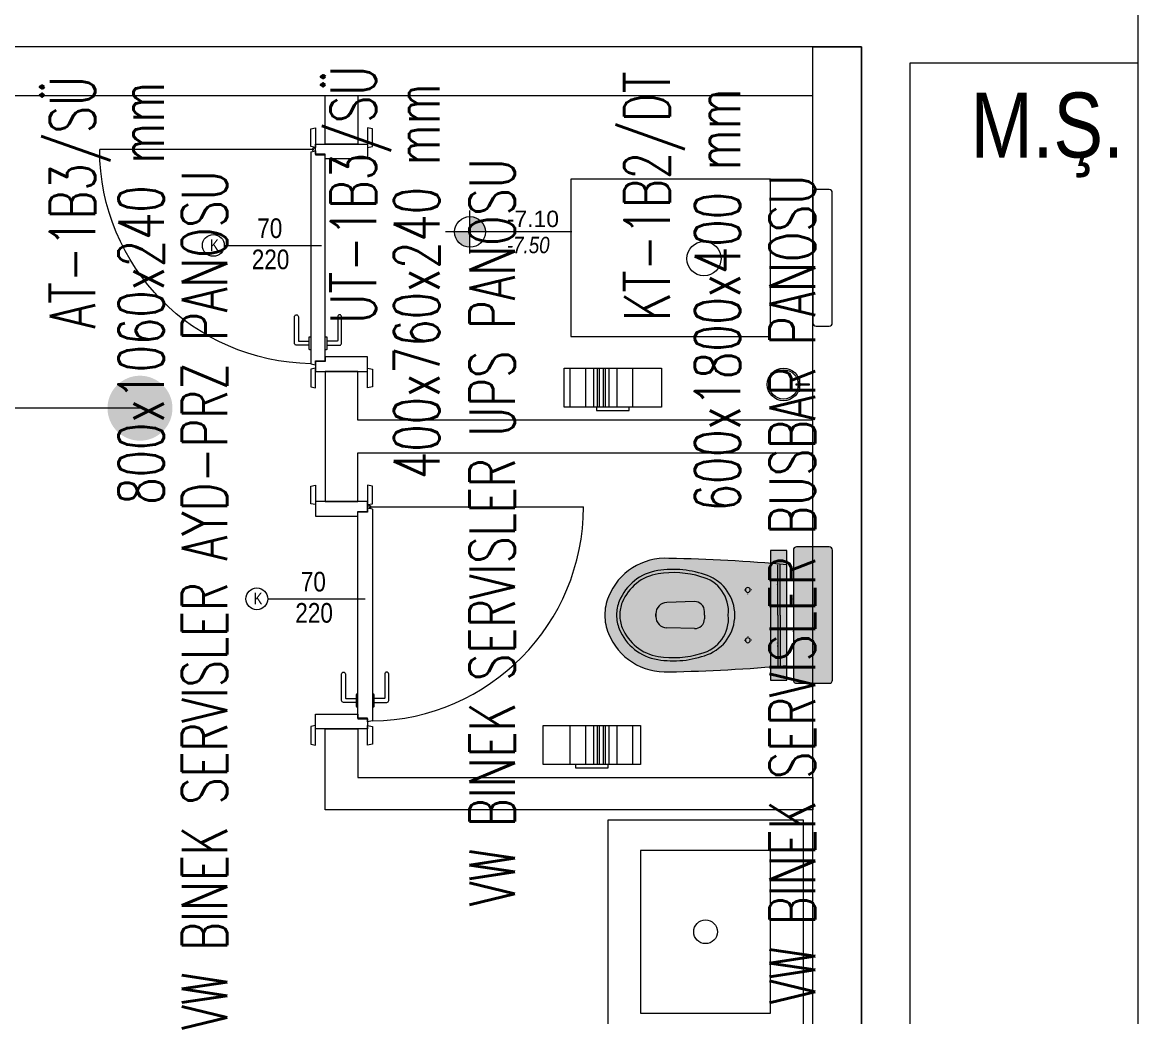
# Model space of a CAD drawing. Header units: metres. Extents: x -17822 to 152406, y -4219 to 19791.
# Drawn here: x 59746.8 to 60090.3, y 2736.4 to 3042.5 of the extents above; entities that cross this region are included whole.
import ezdxf
from ezdxf.enums import TextEntityAlignment as Align

# ---------------------------------------------------------------- set-up
doc = ezdxf.new("R2010")
doc.units = ezdxf.units.M
doc.header["$LTSCALE"] = 100
doc.header["$MEASUREMENT"] = 0
doc.linetypes.add('DOT2', pattern=[0.125, 0, -0.125])
doc.layers.get('0').update_dxf_attribs({"color": 9, "lineweight": 9})
for name, color, linetype, lineweight in [('00', 9, 'Continuous', 9), ('01', 9, 'Continuous', 9), ('05', 9, 'Continuous', 9), ('05S', 9, 'Continuous', 9), ('05V', 9, 'Continuous', 9), ('06D', 9, 'Continuous', 9), ('21', 9, 'Continuous', 9), ('21_mahal200', 9, 'Continuous', 9), ('E-AYDINLATMA VE PRİZ PANOSU', 7, 'Continuous', 30), ('Kapı', 9, 'Continuous', 9), ('KARA SIVA', 9, 'Continuous', 9), ('PLASTİK BOYA', 9, 'Continuous', 9), ('TEFRİŞ', 9, 'Continuous', 9)]:
    doc.layers.add(name, color=color, linetype=linetype, lineweight=lineweight)
doc.styles.add('Arial', font='arial.ttf', dxfattribs={"height": 2.5})
doc.styles.add('E-YAZI', font='txttw.shx')
doc.styles.add('MuuM_TEXT-ITALIC', font='ARIALNI.TTF')
doc.styles.add('MuuM_TEXT-STANDART', font='ARIALN.TTF')
doc.dimstyles.new('MuuM_DIM200', dxfattribs={"dimscale": 20, "dimtxt": 2, "dimasz": 1, "dimexe": 1, "dimexo": 1, "dimgap": 1, "dimtad": 1, "dimdec": 1, "dimrnd": 0.5, "dimdsep": 46, "dimtxsty": 'MuuM_TEXT-STANDART', "dimblk": 'ARCHTICK', "dimcen": 0, "dimdle": 0.15, "dimclrd": 256, "dimclre": 256, "dimclrt": 256, "dimadec": 0, "dimazin": 0, "dimtfac": 5, "dimtdec": 1, "dimtix": 1, "dimtmove": 2, "dimatfit": 3, "dimldrblk": 'DOT', "dimfxl": 3, "dimfxlon": 1, "dimtolj": 1, "dimlwd": -1, "dimlwe": -1, "dimarcsym": 0})

# ---------------------------------------------------------------- blocks, each defined once
blk = doc.blocks.new('1.bod.mimari.elk')
at = {"layer": '01'}
blk.add_lwpolyline([(4130, -5950.000004305957), (4130, -5950.000004305957), (4130, -5950.000004305957), (4130, -5400.000004305957), (4400, -5400.000004305957), (4400, -5950.000004305957), (4400, -5950.000004305957), (4400, -5950.000004305957), (4440, -5950.000004305957), (4440, -5350.000004305957), (4090, -5350.000004305957), (4090, -5950.000004305957), (4130, -5950.000004305957)], dxfattribs=at)
blk = doc.blocks.new('_ArchTick')
at = {"color": 0, "linetype": 'ByBlock', "const_width": 0.15}
blk.add_lwpolyline([(-0.5, -0.5), (0.5, 0.5)], dxfattribs=at)
blk = doc.blocks.new('_Dot')
at = {"color": 0, "linetype": 'ByBlock', "lineweight": -2}
blk.add_line((-0.5, 0), (-1, 0), dxfattribs=at)
at = {"color": 0, "linetype": 'ByBlock', "const_width": 0.5}
blk.add_lwpolyline([(-0.25, 0, 1), (0.25, 0, 1)], format="xyb", close=True, dxfattribs=at)
blk = doc.blocks.new('p-klozet üstü kağıt dispenser')
blk.add_hatch(color=255).paths.add_polyline_path([(-5.3433e-12, 5.563981752787184), (0, 45.40812888650907), (-5.000000000000057, 45.40812888650907), (-5.0000000000054, 5.563981752787184)])
blk.add_lwpolyline([(-5.3433e-12, 5.563981752787184), (0, 45.40812888650907), (-5.000000000000057, 45.40812888650907), (-5.0000000000054, 5.563981752787184)], close=True)
blk = doc.blocks.new('san-klo-06-p')
at = {"layer": '05S'}
h = blk.add_hatch(color=256, dxfattribs=at)
edge = h.paths.add_edge_path()
edge.add_line((-20.00000000000046, 2.015000000021245), (19.99999999999662, 2.015000000027066))
edge.add_arc((19.99999999999953, 3.015000000028521), 1, 270, 360)
edge.add_line((20.99999999999955, 3.015000000028521), (21.000000000001, 13.01500000002852))
edge.add_arc((19.99999999999953, 13.01500000002852), 1, 0, 90.00000000000001)
edge.add_line((19.99999999999953, 14.01500000002852), (-20.00000000000046, 14.01500000002561))
edge.add_arc((-20.00000000000046, 13.01500000002852), 1, 90.00000000000001, 180)
edge.add_line((-21.00000000000045, 13.01500000002852), (-20.999999999999, 3.015000000025612))
edge.add_arc((-20.00000000000046, 3.015000000021243), 1, 180, 270)
h = blk.add_hatch(color=256, dxfattribs=at)
edge = h.paths.add_edge_path()
edge.add_arc((482.446959709046, -45.26395162302651), 500.0000000000162, 174.8060223042765, 178.9681825704839)
edge.add_arc((1.500000000003183, -37.29190075644874), 19.00000000000178, 176.8871024373828, 247.9756871629529)
edge.add_arc((-4.547e-13, -41), 15.00000000000026, 247.9756871629556, 269.9999999999976)
edge.add_arc((-4.547e-13, -41), 15.00000000000026, 270.0000000000025, 292.0243128370444)
edge.add_arc((-1.50000000000409, -37.29190075644874), 19.0000000000039, 292.0243128370512, 363.1128975626213)
edge.add_arc((-482.4469597090078, -45.26395162301922), 499.9999999999761, 1.031817429516246, 5.19397769572375)
edge.add_line((15.49999999999954, 0), (-15.50000000000336, 0))
for p, q in [((-4.547e-13, -2), (-15.50000000000045, -2)), ((-4.547e-13, -2.80000000000291), (-15.50000000000045, -2.80000000000291)), ((-4.547e-13, -2), (15.49999999999954, -2)), ((-4.547e-13, -2.80000000000291), (15.49999999999954, -2.80000000000291)), ((-4.547e-13, -25.3450573319642), (-1.159350611440913, -25.3450573319642)), ((-4.547e-13, -25.3450573319642), (1.159350611440004, -25.3450573319642)), ((-4.15801929872441, -28.43442233578389), (-3.905189181845798, -36.91821042136871)), ((4.158019298723502, -28.43442233578389), (3.905189181844889, -36.91821042136871)), ((-4.547e-13, -40.31395125024572), (-0.4067423800156579, -40.31395125024572)), ((-0.4067423800156579, -40.31395125024572), (-4.547e-13, -40.31395125024572)), ((0.4067423800147483, -40.31395125024572), (-4.547e-13, -40.31395125024572)), ((-4.547e-13, -40.31395125024572), (0.4067423800147483, -40.31395125024572))]:
    blk.add_line(p, q)
at = {"linetype": 'DOT2'}
for p, q in [((-6.485962310548075, -12), (-8.953412711959118, -12)), ((-7.750000000000452, -10.91410758801794), (-7.750000000000452, -12)), ((-7.750000000000452, -13.08589241198206), (-7.750000000000452, -12)), ((6.485962310550803, -12), (8.953412711958206, -12)), ((7.749999999999543, -10.91410758801794), (7.749999999999543, -12)), ((7.749999999999543, -13.08589241198206), (7.749999999999543, -12))]:
    blk.add_line(p, q, dxfattribs=at)
for points in [[(-20.00000000000046, 2.015000000021245), (19.99999999999953, 2.015000000028521, 0.4142135623730951), (20.99999999999955, 3.015000000028521), (20.99999999999955, 13.01500000002852, 0.4142135623731339), (19.99999999999953, 14.01500000002852), (-20.00000000000046, 14.01500000002852, 0.4142135623730744), (-21.00000000000045, 13.01500000002852), (-21.00000000000045, 3.015000000021243, 0.4142135623731159)], [(-15.50000000000045, 0, 0.0181628470062377), (-17.47196496077276, -36.26013260072796, 0.3205287056357122), (-5.625000000000452, -54.90537216330267, 0.0963961176293174), (-4.547e-13, -56, 0.0963961176293174), (5.624999999999543, -54.90537216330267, 0.3205287056357121), (17.47196496077549, -36.26013260072796, 0.0181628470062377), (15.49999999999954, 0)]]:
    blk.add_lwpolyline(points, format="xyb", close=True)
for points in [[(-9.500000000000453, 2.015000000028521), (-9.500000000000453, -2.984999999978752), (-8.500000000000455, -2.984999999978752), (-8.500000000000455, 2.015000000028521)], [(8.499999999999545, 2.015000000028521), (8.499999999999545, -2.984999999978752), (9.499999999999543, -2.984999999978752), (9.499999999999543, 2.015000000028521)]]:
    blk.add_lwpolyline(points, dxfattribs=at)
blk.add_lwpolyline([(-5.000000000000452, 0), (-5.000000000000452, 2), (4.999999999999545, 2), (4.999999999999545, 0)], close=True, dxfattribs=at)
for centre, radius, start, end in [((-7.750000000000452, -12), 0.75, 0, 180), ((-7.750000000000452, -12), 0.75, 180, 0), ((7.749999999999543, -12), 0.75, 0, 180), ((7.749999999999543, -12), 0.75, 180, 0), ((-4.547e-13, -29), 13, 90, 159.4200885049486), ((-4.547e-13, -29), 13, 20.57991149505137, 90), ((-1.089157725150015, -28.94594607376348), 11.00000000000001, 84.31758544885159, 166.806744405553), ((1.089157725149107, -28.94594607376348), 11, 13.19325559444693, 95.68241455114841), ((15.91510823917952, -34.97572838532506), 30, 159.4200885049486, 189.1280785422966), ((15.91510823917952, -34.97572838532506), 28.99999999999998, 162.8726879048356, 189.1280785422966), ((-1.159350611440913, -28.3450573319642), 3, 90, 181.7069983645544), ((1.159350611440004, -28.3450573319642), 3, 358.2930016354455, 90), ((-15.91510823918042, -34.97572838532506), 28.99999999999999, 350.8719214577034, 17.12731209516433), ((-15.91510823918042, -34.97572838532506), 30, 350.8719214577034, 20.57991149505137), ((-0.4067423800156579, -36.81395125024574), 3.499999999999998, 181.7069983645544, 270), ((0.4067423800147483, -36.81395125024574), 3.499999999999998, 270, 358.2930016354455), ((1.499999999999543, -37.29190075644874), 15.39999999999999, 189.1280785422966, 247.9756871630004), ((1.499999999999543, -37.29190075644874), 14.4, 189.1280785422966, 247.9756871630004), ((-1.500000000000454, -37.29190075644874), 14.40000000000001, 292.0243128369996, 350.8719214577034), ((-1.500000000000454, -37.29190075644874), 15.39999999999999, 292.0243128369996, 350.8719214577034), ((-4.547e-13, -41), 10.39999999999995, 247.9756871630004, 270), ((-4.547e-13, -41), 10.39999999999995, 270, 292.0243128369996), ((-4.547e-13, -41), 11.39999999999997, 247.9756871630004, 270), ((-4.547e-13, -41), 11.39999999999997, 270, 292.0243128369996)]:
    blk.add_arc(centre, radius, start, end)
at = {"layer": '05', "rotation": 270}
blk.add_blockref('p-klozet üstü kağıt dispenser', (-25.40812888650862, -5.007660794144613), dxfattribs=at)
blk = doc.blocks.new('p-t.kağıtlığı')
at = {"layer": 'TEFRİŞ'}
h = blk.add_hatch(dxfattribs=at)
h.set_pattern_fill('CYL', color=256, scale=30, angle=-89.99999999999999, style=0)
h.set_pattern_definition([(270, (-14.39999999999963, 13), (30, 6.7e-15), []), (270, (-13.80000000000018, 13), (30, 6.7e-15), []), (270, (-12.59999999999945, 13), (30, 6.7e-15), []), (270, (-10.19999999999982, 13), (30, 6.7e-15), []), (270, (-5.399999999999636, 13), (30, 6.7e-15), []), (270, (5.400000000000542, 13), (30, 6.7e-15), []), (270, (10.19999999999982, 13), (30, 6.7e-15), []), (270, (12.60000000000036, 13), (30, 6.7e-15), []), (270, (13.80000000000018, 13), (30, 6.7e-15), []), (270, (14.40000000000054, 13), (30, 6.7e-15), [])])
h.paths.add_polyline_path([(-15, 1), (15, 1), (15, 13), (-15, 13)])
for points in [[(-15, 1), (15, 1), (15, 13), (-15, 13)], [(5, 1), (5, 0), (-5, 0), (-5, 1)]]:
    blk.add_lwpolyline(points, close=True, dxfattribs=at)
blk = doc.blocks.new('dsfsdfsdfsdfsdfsdf')
at = {"layer": 'Kapı'}
for p, q in [((23771.45181168488, -2062.352248718824), (23755.45181168267, -2062.352248718824)), ((23771.95371590619, -2064.009590223897, 0.6555058768281015), (23837.87079387352, -2064.009590223897, 0.6555058768281015)), ((23771.45181168482, -2065.619111331151, 0.6555058768281015), (23768.45181168482, -2065.619111331151, 0.6555058768281015)), ((23768.45181168482, -2129.019111331028, 0.6555058768281015), (23768.45181168494, -2066.819111331031, 0.6555058768281015)), ((23772.95181168482, -2064.719111331149, 0.6555058768281015), (23771.45181168482, -2064.41911133111, 0.6555058768281015)), ((23771.45181168482, -2064.41911133111, 0.6555058768281015), (23771.45181168482, -2065.619111331151, 0.6555058768281015)), ((23772.95181168482, -2064.719111331149, 0.6555058768281015), (23772.95181168482, -2129.919111331008, 0.6555058768281015)), ((23771.45181168482, -2129.019111331028, 0.6555058768281015), (23768.45181168482, -2129.019111331028, 0.6555058768281015)), ((23771.45181168482, -2130.219111331069, 0.6555058768281015), (23771.45181168482, -2129.019111331028, 0.6555058768281015)), ((23771.45181168267, -2132.352248718729), (23755.45181168261, -2132.352248718729)), ((23772.95181168482, -2129.919111331008, 0.6555058768281015), (23771.45181168482, -2130.219111331069, 0.6555058768281015))]:
    blk.add_line(p, q, dxfattribs=at)
at = {"layer": 'Kapı', "elevation": 0.6555058768281015}
for points in [[(23753.95181168255, -2057.61911133118), (23755.45181168255, -2057.319111331097), (23755.45181168255, -2063.319111331046), (23753.95181168255, -2063.019111330985), (23753.95181168255, -2057.61911133118)], [(23772.95181168476, -2057.61911133118), (23771.45181168482, -2057.319111331097), (23771.45181168482, -2063.319111331046), (23772.95181168476, -2063.019111330985), (23772.95181168476, -2057.61911133118)], [(23753.95181168255, -2137.019111330999), (23755.45181168255, -2137.31911133106), (23755.45181168255, -2131.319111331133), (23753.95181168255, -2131.619111331172), (23753.95181168255, -2137.019111330999)], [(23772.95181168482, -2137.019111330999), (23771.45181168482, -2137.31911133106), (23771.45181168482, -2131.319111331133), (23772.95181168482, -2131.619111331172), (23772.95181168482, -2137.019111330999)]]:
    blk.add_lwpolyline(points, dxfattribs=at)
for points in [[(23771.45181168482, -2062.319111331046), (23755.45181168255, -2062.319111331046), (23755.45181168255, -2066.819111331031), (23768.45181168482, -2066.819111331031), (23768.45181168482, -2065.419111330928), (23771.45181168482, -2065.419111330928)], [(23771.45181168482, -2132.319111330951), (23755.45181168255, -2132.319111330951), (23755.45181168255, -2127.819111331126), (23768.45181168482, -2127.819111331126), (23768.45181168482, -2129.219111331069), (23771.45181168482, -2129.219111331069)]]:
    blk.add_lwpolyline(points, close=True, dxfattribs=at)
for points in [[(23767.95181168482, -2124.21911133112), (23764.05181168485, -2124.21911133112, -0.4142135623730951), (23763.45181168482, -2123.619111330998), (23763.45181168482, -2115.473277997778, -1.000000000000094), (23764.65181168477, -2115.473277997778), (23764.65181168477, -2122.769111331188, 0.4142135623730951), (23764.90181168477, -2123.019111331058), (23767.95181168482, -2123.019111331058)], [(23773.45181168482, -2124.21911133112), (23777.35181168478, -2124.21911133112, 0.4142135623730951), (23777.95181168482, -2123.619111330998), (23777.95181168482, -2115.473277997778, 1.000000000000094), (23776.75181168481, -2115.473277997778), (23776.75181168481, -2122.769111331188, -0.4142135623730951), (23776.50181168481, -2123.019111331058), (23773.45181168482, -2123.019111331058)], [(23768.45181168482, -2121.619111331136), (23768.20181168482, -2121.619111331136, 0.4142135623730951), (23767.95181168482, -2121.869111331027), (23767.95181168482, -2125.369111331172, 0.414213562373091), (23768.20181168482, -2125.619111331063), (23768.45181168482, -2125.619111331063)], [(23772.95181168482, -2125.619111331063), (23773.20181168482, -2125.619111331063, 0.4142135623737115), (23773.45181168482, -2125.369111331172), (23773.45181168482, -2121.869111331027, 0.4142135623724791), (23773.20181168482, -2121.619111331136), (23772.95181168482, -2121.619111331136)]]:
    blk.add_lwpolyline(points, format="xyb", dxfattribs=at)
at = {"layer": 'Kapı'}
blk.add_circle((23771.95371590619, -2064.009590223897, 0.6555058768281015), 0.4999999999999999, dxfattribs=at)
blk.add_arc((23771.95371590619, -2064.009590223897, 0.6555058768281015), 65.91707796733714, 270.8675879280374, 0, dxfattribs=at)
blk = doc.blocks.new('fgvdfgdffffffffffffffffffffffffffffffff')
at = {"layer": 'Kapı'}
blk.add_lwpolyline([(23435.64420767338, -2227.996412656395), (23465.61762177996, -2227.996412656395)], dxfattribs=at)
blk.add_circle((23432.28420767338, -2227.996412656395), 3.359999999999999, dxfattribs=at)
at = {"layer": 'Kapı', "attachment_point": 1, "style": 'MuuM_TEXT-STANDART'}
for s, insert, char_height, width in [('70', (23445.80805638355, -2219.676727744605), 6.047999999999999, 88.79573695206868), ('K', (23431.24663969502, -2226.097197341773), 3.628799999999999, 53.2774421712412), ('220', (23444.11858472365, -2229.276727744605), 6.047999999999999, 88.79573695206868)]:
    blk.add_mtext(s, dxfattribs=dict(at, insert=insert, char_height=char_height, width=width))
blk = doc.blocks.new('0_elevationtarget-p-bk')
h = blk.add_hatch(color=250)
h.paths.add_polyline_path([(1.875, 0, 0.4142135623730951), (0, 1.875), (0, 0)])
h.paths.add_polyline_path([(0, 1e-16), (-1.875, 0, 0.4142135623730951), (0, -1.875)])
blk.add_line((0, -2.625), (0, 2.625))
blk.add_lwpolyline([(12.45343050744122, 0), (-3, 0)])
blk.add_circle((0, 0), 1.875)
at = {"style": 'Arial'}
blk.add_attdef('BITMISKOT', text='', height=2, dxfattribs=at).set_placement((4.5, 0), align=Align.BOTTOM_LEFT)
at = {"style": 'MuuM_TEXT-ITALIC'}
blk.add_attdef('FINISHINGFLOORLEVEL', text='', height=2, dxfattribs=at).set_placement((4.5, -0.592087312414734), align=Align.TOP_LEFT)
blk = doc.blocks.new('rrrrrrrrrrrrrrrrrrrrrrrrrrrrrrrrrrrrrrrrrrr')
at = {"layer": 'TEFRİŞ'}
blk.add_lwpolyline([(30902.51658083763, -1571.488763301721), (30902.51658083763, -1621.488763301721), (30942.51658083763, -1621.488763301721), (30942.51658083763, -1571.488763301721)], close=True, dxfattribs=at)
blk.add_circle((30922.51658083764, -1596.488763301721), 3.649999999999636, dxfattribs=at)
blk = doc.blocks.new('RREERGERGBBBB')
at = {"layer": 'TEFRİŞ'}
blk.add_hatch(color=256, dxfattribs=at).paths.add_polyline_path([(-24564.21179301331, -5806.625685495985), (-24567.21179301331, -5806.625685495985), (-24567.21179301331, -5804.625685495985), (-24567.41179301331, -5804.625685495985), (-24567.41179301331, -5806.625685495985), (-24568.41179301331, -5806.625685495985), (-24568.41179301331, -5806.825685495985), (-24567.41179301331, -5806.825685495982), (-24567.41179301331, -5808.825685495982), (-24567.21179301332, -5808.825685495982), (-24567.21179301332, -5806.825685495982), (-24564.21179301332, -5806.825685495982)])
for points in [[(-24564.21179301331, -5806.625685495985), (-24567.21179301331, -5806.625685495985), (-24567.21179301331, -5804.625685495985), (-24567.41179301331, -5804.625685495985), (-24567.41179301331, -5806.625685495985), (-24568.41179301331, -5806.625685495985), (-24568.41179301331, -5806.825685495985), (-24567.41179301331, -5806.825685495982), (-24567.41179301331, -5808.825685495982), (-24567.21179301332, -5808.825685495982), (-24567.21179301332, -5806.825685495982), (-24564.21179301332, -5806.825685495982), (-24564.21179301331, -5806.625685495985)], [(-24567.21179301332, -5806.709182177796), (-24564.21179301332, -5806.709182177796)]]:
    blk.add_lwpolyline(points, dxfattribs=at)
for radius in [5, 4.5]:
    blk.add_circle((-24572.21179301332, -5806.709182177796), radius, dxfattribs=at)
blk = doc.blocks.new('TTTTTTTTTTTTTTTTTTTTTTTTTTTTTTTTTTTTTTTTTTT')
at = {"layer": 'TEFRİŞ'}
blk.add_lwpolyline([(45312.12784115912, 986.7564855874526), (45352.12784115912, 986.7564855874599, 0.4142135623730951), (45353.12784115912, 987.7564855874599), (45353.12784115912, 991.7564855874599, 0.4142135623731339), (45352.12784115912, 992.7564855874599), (45312.12784115912, 992.7564855874599, 0.4142135623730744), (45311.12784115912, 991.7564855874599), (45311.12784115912, 987.7564855874526, 0.4142135623731159)], format="xyb", close=True, dxfattribs=at)
blk = doc.blocks.new('tummmd')
at = {"layer": 'TEFRİŞ'}
blk.add_lwpolyline([(34554.68068337841, 678.7443471117731), (34554.68068337841, 630.2443471117731), (34616.18068337841, 630.2443471117731), (34616.18068337841, 678.7443471117731)], close=True, dxfattribs=at)
blk.add_circle((34595.68108994539, 654.2273290230623), 5.25, dxfattribs=at)
blk = doc.blocks.new('vummok')
blk.add_blockref('tummmd', (15499.22272111267, -1614.183973799555))
at = {"rotation": 270}
blk.add_blockref('TTTTTTTTTTTTTTTTTTTTTTTTTTTTTTTTTTTTTTTTTTT', (49141.64691890363, 44372.43821434292), dxfattribs=at)
at = {"layer": 'KARA SIVA'}
blk.add_blockref('RREERGERGBBBB', (74691.6151977434, 4808.0364015188), dxfattribs=at)
blk = doc.blocks.new('1.bod.mimari1.elk')
at = {"layer": '00'}
for points in [[(4005, -5595.000004305961), (3675, -5595.000004305961), (3675, -5985.000004305961), (3695.199999999808, -5985.000004305961)], [(3990, -5595.000004305961), (3674.999999999971, -5595.000004305961), (3674.999999999971, -5610.000004305961), (3990, -5610.000004305961), (3990, -5595.000004305961)], [(3785.199999999895, -5985.000004305961), (4005, -5985.000004305961), (4005, -5595.000004305961)], [(4005, -5595.000004305961), (4005, -5985.000004305961), (3990, -5985.000004305961), (3990, -5595.000004305961), (4005, -5595.000004305961)], [(3785.199999999895, -6000.000004305961), (4090, -6000.000004305961), (4090, -6040.292596548517), (4105, -6040.292596548517), (4105, -5950.000004305961), (4090, -5950.000004305961), (4090, -5985.000004305961), (4020, -5985.000004305954), (4020, -5600.000004305961), (4090, -5600.000004305954)], [(3850, -5625.000004305961), (3840, -5625.000004305961), (3840, -5610.000004305961), (3850, -5610.000004305961), (3850, -5625.000004305961)], [(3990, -5710.000004305975), (3850, -5710.000004305961), (3850, -5695.000004305961), (3840, -5695.000004305961), (3840, -5735.000004305968), (3850, -5735.000004305968), (3850, -5720.00000430599), (3990, -5720.000004305975), (3990, -5710.000004305975)], [(3990, -5830.000004305961), (3840, -5830.000004305975), (3840, -5805.000004305968), (3850, -5805.000004305968), (3850, -5820.000004305946), (3990, -5820.000004305961), (3990, -5830.000004305964)]]:
    blk.add_lwpolyline(points, dxfattribs=at)
at = {"layer": 'TEFRİŞ'}
blk.add_lwpolyline([(3987, -5833.000004305964), (3987, -5982.000004305961), (3927, -5982.000004305961), (3926.999999999985, -5833.000004305964), (3987, -5833.000004305964)], dxfattribs=at)
blk.add_blockref('rrrrrrrrrrrrrrrrrrrrrrrrrrrrrrrrrrrrrrrrrrr', (-26965.51658083765, -4271.01124100424))
at = {"layer": '05', "xscale": -1}
for p in [(3928.442536444694, -5707.00000430597), (3922.000000304746, -5817.000004305954)]:
    blk.add_blockref('p-t.kağıtlığı', p, dxfattribs=at)
at = {"layer": '05V', "extrusion": (0, 0, -1), "xscale": -1, "zscale": -1, "rotation": 90}
blk.add_blockref('san-klo-06-p', (-3981.999999999971, -5770.000004305968), dxfattribs=at)
at = {"layer": '21', "xscale": 2.52, "yscale": 2.52, "zscale": 2.52}
blk.add_blockref('0_elevationtarget-p-bk', (3884.515131983208, -5652.040908888453), dxfattribs=at).add_auto_attribs({'BITMISKOT': '-7.10', 'FINISHINGFLOORLEVEL': '-7.50'})
at = {"layer": 'KARA SIVA', "xscale": -1}
blk.add_blockref('dsfsdfsdfsdfsdfsdf', (27608.45181168368, -3562.680892974915, -0.6555058768281015), dxfattribs=at)
at = {"layer": 'KARA SIVA'}
for name, p in [('fgvdfgdffffffffffffffffffffffffffffffff', (-19626.74283519464, -3428.187101646204)), ('dsfsdfsdfsdfsdfsdf', (-19918.45181168368, -3672.680892974922, -0.6555058768281015)), ('fgvdfgdffffffffffffffffffffffffffffffff', (-19613.34758362311, -3537.006284332746, -0.655505876829011))]:
    blk.add_blockref(name, p, dxfattribs=at)
at = {"layer": 'PLASTİK BOYA'}
blk.add_blockref('vummok', (-46138.40340449108, -4700.310377618186), dxfattribs=at)
at = {"layer": '21', "style": 'MuuM_TEXT-STANDART'}
blk.add_text('M.Ş.', height=20, dxfattribs=at).set_placement((4038.574639469385, -5629.138490604839))
at = {"layer": '21_mahal200'}
blk.add_leader([(3782.97420955397, -5706.300240939583), (3642.198962060444, -5706.300240939583)], dimstyle='MuuM_DIM200', override={"dimasz": 1, "dimfxl": 10}, dxfattribs=at)

msp = doc.modelspace()

# ---------------------------------------------------------------- block references
at = {"layer": '06D'}
for name in ['1.bod.mimari.elk', '1.bod.mimari1.elk']:
    msp.add_blockref(name, (56000.00000000004, 8630.000004306028), dxfattribs=at)

# ---------------------------------------------------------------- texts
at = {"layer": 'E-AYDINLATMA VE PRİZ PANOSU', "color": 4, "style": 'E-YAZI', "width": 0.7}
for s, p in [('UT-1B3/SÜ', (59855.63579027716, 2949.743982871272)), ('KT-1B2/DT', (59945.95649739815, 2950.522453078889)), ('AT-1B3/SÜ', (59769.18824133126, 2948.246806437854)), ('800x1060x240 mm', (59790.32586965442, 2894.039313913096)), ('400x760x240 mm', (59875.08817050245, 2901.918969802302)), ('600x1800x400 mm', (59967.65155160282, 2891.936975110735)), ('VW BINEK SERVISLER UPS PANOSU', (59898.34685153421, 2770.431231325585)), ('VW BINEK SERVISLER AYD-PRZ PANOSU', (59809.84031348745, 2732.336114831944)), ('VW BINEK SERVISLER BUSBAR PANOSU', (59990.6876009251, 2740.257292608241))]:
    msp.add_text(s, height=14, rotation=90, dxfattribs=at).set_placement(p)

doc.saveas('drawing.dxf')
